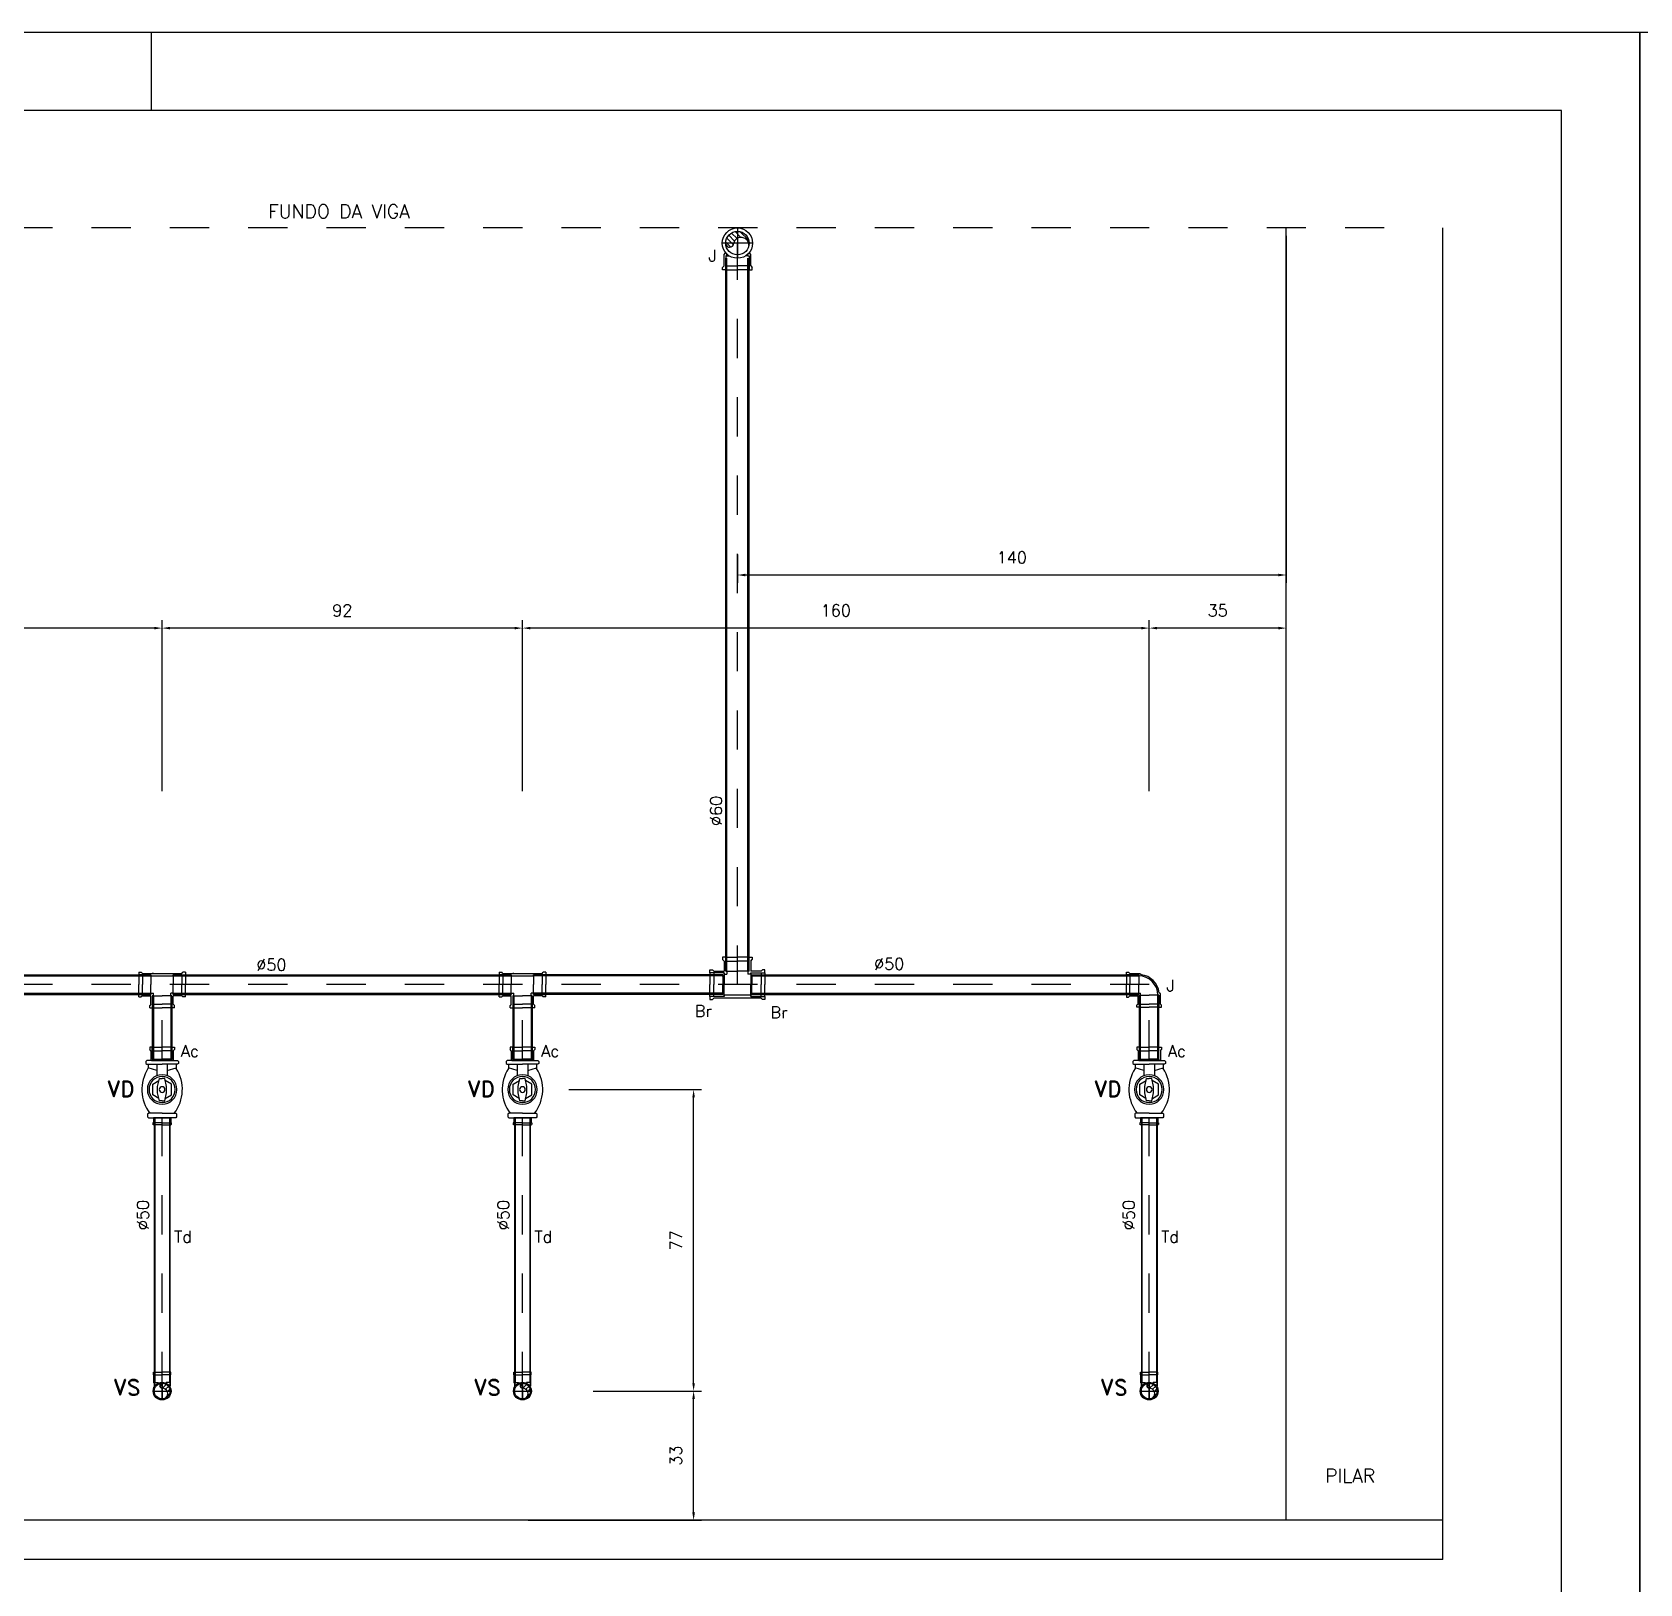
# Model space of a CAD drawing. Header units: millimetres. Extents: x -2485 to 3289, y -257 to 1952.
# Drawn here: x 12.515 to 16.62, y 23.057 to 27.02 of the extents above; entities that cross this region are included whole.
import ezdxf

# ---------------------------------------------------------------- set-up
doc = ezdxf.new("R2010")
doc.units = ezdxf.units.MM
doc.header["$LTSCALE"] = 0.3
for name, pattern in [('CONTINUO', [0]), ('HID', [0.37, 0.07, -0.1, 0.03, -0.1, 0.07]), ('HIDDEN2', [0.1875, 0.125, -0.0625])]:
    doc.linetypes.add(name, pattern=pattern)
for name, color, linetype in [('AF', 4, 'Continuous'), ('detalhes esgoto', 1, 'HID'), ('PAREDE', 7, 'CONTINUO'), ('PILAR', 2, 'Continuous'), ('PROJEÇÃO', 11, 'HIDDEN2'), ('TEX', 11, 'Continuous'), ('TEXTO', 3, 'Continuous'), ('TUB', 1, 'Continuous'), ('VISTAS', 1, 'Continuous')]:
    doc.layers.add(name, color=color, linetype=linetype)
doc.styles.add('ROMAND', font='romand')
doc.styles.add('ROMANS', font='romans.shx', dxfattribs={"height": 0.03})
doc.dimstyles.new('20', dxfattribs={"dimtxt": 0.03, "dimasz": 0.02, "dimexe": 0.02, "dimexo": 0.02, "dimgap": 0.03, "dimtad": 1, "dimdec": 3, "dimlfac": 100, "dimdsep": 46, "dimtxsty": 'ROMANS', "dimcen": 0.02, "dimclrd": 11, "dimclre": 11, "dimclrt": 3, "dimadec": 0, "dimazin": 0, "dimtfac": 3.333333, "dimtdec": 3, "dimtix": 1, "dimtmove": 2, "dimatfit": 3, "dimfxl": 0, "dimtolj": 1, "dimarcsym": 0})

# ---------------------------------------------------------------- blocks, each defined once
blk = doc.blocks.new('J90A50')
at = {"layer": 'AF', "color": 3}
for p, q in [((0.0239, 0.0285), (0.0208, 0.0254)), ((0.0497, 0.0285), (0.0239, 0.0285)), ((0.0267, 0.025), (0.058, 0.025)), ((0.0267, 0.025), (0.0267, 0)), ((0.0497, 0.0285), (0.0528, 0.0317)), ((0.0497, 0.025), (0.0497, 0)), ((0.0497, -0.025), (0.0497, 0)), ((0.058, 0.0317), (0.0528, 0.0317)), ((0.058, 0.025), (0.058, 0.0317)), ((0.058, 0.025), (0.058, 0)), ((0.058, -0.025), (0.058, 0)), ((-0.0285, -0.0239), (-0.0254, -0.0208)), ((-0.0285, -0.0497), (-0.0285, -0.0239)), ((-0.025, -0.0267), (-0.025, -0.058)), ((-0.025, -0.0267), (0, -0.0267)), ((0.025, -0.0267), (0, -0.0267)), ((0.0222, -0.0267), (0.0222, -0.0222)), ((0.0267, -0.0222), (0.0222, -0.0222)), ((0.025, -0.0267), (0.025, -0.058)), ((0.0267, -0.025), (0.0267, 0)), ((0.0267, -0.025), (0.058, -0.025)), ((0.0497, -0.0285), (0.0285, -0.0285)), ((0.0285, -0.0497), (0.0285, -0.0285)), ((0.0497, -0.0285), (0.0528, -0.0317)), ((0.058, -0.0317), (0.0528, -0.0317)), ((0.058, -0.025), (0.058, -0.0317)), ((-0.0285, -0.0497), (-0.0317, -0.0528)), ((-0.0317, -0.058), (-0.0317, -0.0528)), ((-0.025, -0.058), (-0.0317, -0.058)), ((-0.025, -0.0497), (0, -0.0497)), ((-0.025, -0.058), (0, -0.058)), ((0.025, -0.0497), (0, -0.0497)), ((0.025, -0.058), (0, -0.058)), ((0.025, -0.058), (0.0317, -0.058)), ((0.0285, -0.0497), (0.0317, -0.0528)), ((0.0317, -0.058), (0.0317, -0.0528))]:
    blk.add_line(p, q, dxfattribs=at)
for radius, start, end in [(0.0524, 96.4316, 173.5684), (0.0489, 90, 180)]:
    blk.add_arc((0.0267, -0.0267), radius, start, end, dxfattribs=at)
blk = doc.blocks.new('ADC50')
at = {"layer": 'AF', "color": 3}
for p, q in [((0.0021, 0.0285), (0, 0.0264)), ((0, 0.0264), (0, 0)), ((0.0035, 0.025), (0, 0.0215)), ((0, -0.0264), (0, 0)), ((0.0251, 0.0285), (0.0021, 0.0285)), ((0.0035, 0.025), (0.0345, 0.025)), ((0.0035, 0.025), (0.0035, 0)), ((0.0035, -0.025), (0.0035, 0)), ((0.0251, 0.0285), (0.0281, 0.0315)), ((0.0251, 0.025), (0.0251, 0)), ((0.0251, -0.025), (0.0251, 0)), ((0.0345, 0.0315), (0.0281, 0.0315)), ((0.0345, 0.025), (0.0345, 0.0315)), ((0.0345, 0.025), (0.0345, 0)), ((0.0345, -0.025), (0.0345, 0)), ((0.0035, -0.025), (0, -0.0215)), ((0.0021, -0.0285), (0, -0.0264)), ((0.0251, -0.0285), (0.0021, -0.0285)), ((0.0035, -0.025), (0.0345, -0.025)), ((0.0251, -0.0285), (0.0281, -0.0315)), ((0.0345, -0.0315), (0.0281, -0.0315)), ((0.0345, -0.025), (0.0345, -0.0315))]:
    blk.add_line(p, q, dxfattribs=at)
blk = doc.blocks.new('40T')
at = {"layer": 'TUB', "color": 1, "linetype": 'Continuous'}
for p, q in [((-0.0227, 0), (0.0227, 0)), ((0, -0.0227), (0, 0.0227))]:
    blk.add_line(p, q, dxfattribs=at)
at = {"layer": 'TUB', "color": 7}
for p, q in [((-0.0057, 0.0111), (0.003, 0.0198)), ((0.0011, 0.0074), (0.0107, 0.0169)), ((0.0088, 0.0044), (0.0162, 0.0118)), ((0.0133, -0.0017), (0.0195, 0.0045)), ((0.0133, -0.0123), (0.0188, -0.0068))]:
    blk.add_line(p, q, dxfattribs=at)
at = {"layer": 'TUB', "color": 4}
for radius in [0.0227, 0.02]:
    blk.add_circle((0, 0), radius, dxfattribs=at)
for centre, radius, start, end in [((0, 0.0137), 0.0063, 90, 270), ((0, -0.0069), 0.0143, 311.815, 90.1096)]:
    blk.add_arc(centre, radius, start, end, dxfattribs=at)
blk = doc.blocks.new('v50')
at = {"layer": 'AF', "color": 4}
for p, q in [((-0.0416, 0.0718), (-0.0394, 0.0739)), ((-0.0416, 0.0718), (-0.0416, 0.0665)), ((-0.0416, 0.0665), (-0.0394, 0.0644)), ((0, 0.0739), (-0.0394, 0.0739)), ((-0.0394, 0.0644), (0, 0.0644)), ((-0.036, 0.0644), (-0.036, 0.0533)), ((-0.0133, 0.0489), (-0.036, 0.0556)), ((-0.0133, 0.0644), (-0.0133, 0.0353)), ((0, 0.0739), (0.0394, 0.0739)), ((0.0394, 0.0644), (0, 0.0644)), ((0.0133, 0.0644), (0.0133, 0.0353)), ((0.0133, 0.0489), (0.036, 0.0556)), ((0.036, 0.0644), (0.036, 0.0533)), ((0.0416, 0.0718), (0.0394, 0.0739)), ((0.0416, 0.0665), (0.0394, 0.0644)), ((0.0416, 0.0718), (0.0416, 0.0665)), ((-0.037, -0.0623), (-0.0351, -0.0604)), ((-0.037, -0.0623), (-0.037, -0.07)), ((-0.037, -0.07), (-0.0351, -0.0719)), ((0, -0.0604), (-0.0351, -0.0604)), ((-0.0351, -0.0719), (0, -0.0719)), ((-0.022, -0.0719), (-0.022, -0.085)), ((0, -0.0719), (-0.022, -0.0719)), ((0, -0.0604), (0.0351, -0.0604)), ((0.0351, -0.0719), (0, -0.0719)), ((0, -0.0719), (0.022, -0.0719)), ((0.022, -0.0719), (0.022, -0.085)), ((0.037, -0.0623), (0.0351, -0.0604)), ((0.037, -0.07), (0.0351, -0.0719)), ((0.037, -0.0623), (0.037, -0.07)), ((-0.022, -0.085), (-0.0235, -0.0853)), ((-0.0235, -0.0853), (-0.0235, -0.0897)), ((-0.022, -0.09), (-0.0235, -0.0897)), ((0, -0.085), (-0.022, -0.085)), ((0, -0.09), (-0.022, -0.09)), ((0, -0.085), (0.022, -0.085)), ((0, -0.09), (0.022, -0.09)), ((0.022, -0.085), (0.0235, -0.0853)), ((0.022, -0.09), (0.0235, -0.0897)), ((0.0235, -0.0853), (0.0235, -0.0897))]:
    blk.add_line(p, q, dxfattribs=at)
for points in [[(-0.0081, -0.0227), (-0.0237, -0.0137), (-0.0237, 0.0137), (-0.008, 0.0228)], [(0, -0.0286), (-0.0068, -0.0286), (-0.0114, -0.0084), (-0.0114, -0.0002), (-0.0114, 0.008), (-0.0068, 0.0282), (0, 0.0282)], [(0, -0.0286), (0.0068, -0.0286), (0.0114, -0.0084), (0.0114, -0.0002), (0.0114, 0.008), (0.0068, 0.0282), (0, 0.0282)], [(0.0081, -0.0227), (0.0237, -0.0137), (0.0237, 0.0137), (0.008, 0.0228)]]:
    blk.add_lwpolyline(points, dxfattribs=at)
for centre, radius, start, end in [((0.0468, 0), 0.0985, 147.2573, 217.826), ((-0.0468, 0), 0.0985, 322.174, 32.7427), ((0, 0), 0.0377, 90, 270), ((0, 0), 0.0334, 90, 270), ((0, 0), 0.00723, 90, 270), ((0, 0), 0.0377, 270, 90), ((0, 0), 0.0334, 270, 90), ((0, 0), 0.00723, 270, 90)]:
    blk.add_arc(centre, radius, start, end, dxfattribs=at)
blk = doc.blocks.new('T50')
at = {"layer": 'AF', "color": 3}
for p, q in [((-0.0315, 0.0595), (-0.0315, 0.0531)), ((-0.0315, 0.0595), (0, 0.0595)), ((-0.0285, 0.0501), (-0.0315, 0.0531)), ((-0.0285, -0.0501), (-0.0285, 0.0501)), ((-0.025, 0.0285), (-0.025, 0.0595)), ((-0.025, 0.0501), (-0.0162, 0.0501)), ((-0.0162, 0.0501), (0, 0.0501)), ((0.0315, 0.0595), (0, 0.0595)), ((0.0162, 0.0501), (0, 0.0501)), ((0.025, 0.0501), (0.0162, 0.0501)), ((0.025, 0.0285), (0.025, 0.0595)), ((0.0285, 0.0501), (0.0315, 0.0531)), ((0.0285, 0.0501), (0.0285, 0.0285)), ((0.0315, 0.0595), (0.0315, 0.0531)), ((-0.0285, 0.022), (-0.0285, 0.025)), ((-0.022, 0.0285), (-0.025, 0.0285)), ((-0.025, 0.0285), (0, 0.0285)), ((-0.022, -0.0285), (-0.022, 0.0285)), ((0.025, 0.0285), (0, 0.0285)), ((0.022, 0.0285), (0.022, 0.022)), ((0.022, 0.0285), (0.025, 0.0285)), ((0.0285, 0.022), (0.022, 0.022)), ((0.0501, 0.0285), (0.0285, 0.0285)), ((0.0285, 0.025), (0.0595, 0.025)), ((0.0285, 0.022), (0.0285, 0.025)), ((0.0285, 0.025), (0.0285, 0)), ((0.0501, 0.0285), (0.0531, 0.0315)), ((0.0501, 0.025), (0.0501, 0.0162)), ((0.0501, 0.0162), (0.0501, 0)), ((0.0595, 0.0315), (0.0531, 0.0315)), ((0.0595, 0.0315), (0.0595, 0)), ((-0.0285, -0.022), (-0.0285, -0.025)), ((-0.025, -0.0285), (-0.025, -0.0595)), ((-0.025, -0.0285), (0, -0.0285)), ((-0.022, -0.0285), (-0.025, -0.0285)), ((0.025, -0.0285), (0, -0.0285)), ((0.022, -0.0285), (0.022, -0.022)), ((0.0285, -0.022), (0.022, -0.022)), ((0.022, -0.0285), (0.025, -0.0285)), ((0.025, -0.0285), (0.025, -0.0595)), ((0.0285, -0.025), (0.0285, 0)), ((0.0285, -0.022), (0.0285, -0.025)), ((0.0285, -0.025), (0.0595, -0.025)), ((0.0285, -0.0501), (0.0285, -0.0285)), ((0.0501, -0.0285), (0.0285, -0.0285)), ((0.0501, -0.0162), (0.0501, 0)), ((0.0501, -0.025), (0.0501, -0.0162)), ((0.0501, -0.0285), (0.0531, -0.0315)), ((0.0595, -0.0315), (0.0531, -0.0315)), ((0.0595, -0.0315), (0.0595, 0)), ((-0.0285, -0.0501), (-0.0315, -0.0531)), ((-0.0315, -0.0595), (-0.0315, -0.0531)), ((-0.0315, -0.0595), (0, -0.0595)), ((-0.025, -0.0501), (-0.0162, -0.0501)), ((-0.0162, -0.0501), (0, -0.0501)), ((0.0162, -0.0501), (0, -0.0501)), ((0.0315, -0.0595), (0, -0.0595)), ((0.025, -0.0501), (0.0162, -0.0501)), ((0.0285, -0.0501), (0.0315, -0.0531)), ((0.0315, -0.0595), (0.0315, -0.0531))]:
    blk.add_line(p, q, dxfattribs=at)
blk = doc.blocks.new('60')
at = {"layer": 'TEX', "color": 9, "style": 'ROMANS'}
blk.add_text('%%c60', height=0.03, dxfattribs=at).set_placement((0, 0))
blk = doc.blocks.new('50')
at = {"layer": 'TEX', "color": 9, "style": 'ROMANS'}
blk.add_text('%%c50', height=0.03, dxfattribs=at).set_placement((0, 0))
blk = doc.blocks.new('*D192')
at = {"layer": 'TEX', "color": 11, "lineweight": -2}
for p, q in [((15.3673, 25.0814), (15.3673, 25.5178)), ((15.6973, 25.4978), (15.3873, 25.4978)), ((15.7173, 25.2005), (15.7173, 25.5178))]:
    blk.add_line(p, q, dxfattribs=at)
at = {"layer": 'TEX', "color": 11}
for points in [[(15.3873, 25.5011), (15.3873, 25.4945), (15.3673, 25.4978)], [(15.6973, 25.5011), (15.6973, 25.4945), (15.7173, 25.4978)]]:
    blk.add_solid(points, dxfattribs=at)
at = {"layer": 'TEX', "color": 3, "insert": (15.5423, 25.5428), "char_height": 0.03, "attachment_point": 5, "style": 'ROMANS'}
blk.add_mtext('\\A1;35', dxfattribs=at)
blk = doc.blocks.new('*D193')
at = {"layer": 'TEX', "color": 11, "lineweight": -2}
for p, q in [((13.7673, 25.0814), (13.7673, 25.5178)), ((15.3473, 25.4978), (13.7873, 25.4978)), ((15.3673, 25.0814), (15.3673, 25.5178))]:
    blk.add_line(p, q, dxfattribs=at)
at = {"layer": 'TEX', "color": 11}
for points in [[(13.7873, 25.5011), (13.7873, 25.4945), (13.7673, 25.4978)], [(15.3473, 25.5011), (15.3473, 25.4945), (15.3673, 25.4978)]]:
    blk.add_solid(points, dxfattribs=at)
at = {"layer": 'TEX', "color": 3, "insert": (14.5673, 25.5428), "char_height": 0.03, "attachment_point": 5, "style": 'ROMANS'}
blk.add_mtext('\\A1;160', dxfattribs=at)
blk = doc.blocks.new('*D194')
at = {"layer": 'TEX', "color": 11, "lineweight": -2}
for p, q in [((12.8473, 25.0814), (12.8473, 25.5178)), ((13.7473, 25.4978), (12.8673, 25.4978)), ((13.7673, 25.0814), (13.7673, 25.5178))]:
    blk.add_line(p, q, dxfattribs=at)
at = {"layer": 'TEX', "color": 11}
for points in [[(12.8673, 25.5011), (12.8673, 25.4945), (12.8473, 25.4978)], [(13.7473, 25.5011), (13.7473, 25.4945), (13.7673, 25.4978)]]:
    blk.add_solid(points, dxfattribs=at)
at = {"layer": 'TEX', "color": 3, "insert": (13.3073, 25.5428), "char_height": 0.03, "attachment_point": 5, "style": 'ROMANS'}
blk.add_mtext('\\A1;92', dxfattribs=at)
blk = doc.blocks.new('*D195')
at = {"layer": 'TEX', "color": 11, "lineweight": -2}
for p, q in [((11.9273, 25.0814), (11.9273, 25.5178)), ((12.8273, 25.4978), (11.9473, 25.4978)), ((12.8473, 25.0814), (12.8473, 25.5178))]:
    blk.add_line(p, q, dxfattribs=at)
at = {"layer": 'TEX', "color": 11}
for points in [[(11.9473, 25.5011), (11.9473, 25.4945), (11.9273, 25.4978)], [(12.8273, 25.5011), (12.8273, 25.4945), (12.8473, 25.4978)]]:
    blk.add_solid(points, dxfattribs=at)
at = {"layer": 'TEX', "color": 3, "insert": (12.3873, 25.5428), "char_height": 0.03, "attachment_point": 5, "style": 'ROMANS'}
blk.add_mtext('\\A1;92', dxfattribs=at)
blk = doc.blocks.new('*D197')
at = {"layer": 'TEX', "color": 11, "lineweight": -2}
for p, q in [((13.948, 23.5495), (14.2242, 23.5495)), ((14.2042, 23.2395), (14.2042, 23.5295)), ((13.7822, 23.2195), (14.2242, 23.2195))]:
    blk.add_line(p, q, dxfattribs=at)
at = {"layer": 'TEX', "color": 11}
for points in [[(14.2009, 23.5295), (14.2075, 23.5295), (14.2042, 23.5495)], [(14.2009, 23.2395), (14.2075, 23.2395), (14.2042, 23.2195)]]:
    blk.add_solid(points, dxfattribs=at)
at = {"layer": 'TEX', "color": 3, "insert": (14.1592, 23.3845), "char_height": 0.03, "attachment_point": 5, "rotation": 90, "style": 'ROMANS'}
blk.add_mtext('\\A1;33', dxfattribs=at)
blk = doc.blocks.new('*D198')
at = {"layer": 'TEX', "color": 11, "lineweight": -2}
for p, q in [((13.8858, 24.3195), (14.2242, 24.3195)), ((14.2042, 23.5695), (14.2042, 24.2995)), ((13.948, 23.5495), (14.2242, 23.5495))]:
    blk.add_line(p, q, dxfattribs=at)
at = {"layer": 'TEX', "color": 11}
for points in [[(14.2009, 24.2995), (14.2075, 24.2995), (14.2042, 24.3195)], [(14.2009, 23.5695), (14.2075, 23.5695), (14.2042, 23.5495)]]:
    blk.add_solid(points, dxfattribs=at)
at = {"layer": 'TEX', "color": 3, "insert": (14.1592, 23.9345), "char_height": 0.03, "attachment_point": 5, "rotation": 90, "style": 'ROMANS'}
blk.add_mtext('\\A1;77', dxfattribs=at)
blk = doc.blocks.new('60at')
at = {"layer": 'AF', "color": 1}
for p, q in [((0.0387, 0), (-0.0387, 0)), ((0, 0.0387), (0, -0.0387))]:
    blk.add_line(p, q, dxfattribs=at)
at = {"layer": 'AF', "color": 7}
for p, q in [((-0.0171, -0.0101), (-0.0299, 0.0027)), ((-0.0103, -0.0042), (-0.0272, 0.0127)), ((-0.0072, 0.0054), (-0.0221, 0.0203)), ((-0.0009, 0.0118), (-0.0151, 0.0259)), ((0.0088, 0.0148), (-0.0058, 0.0294)), ((0.0291, 0.0072), (0.0072, 0.0291))]:
    blk.add_line(p, q, dxfattribs=at)
at = {"layer": 'AF', "color": 3}
for radius in [0.0387, 0.03]:
    blk.add_circle((0, 0), radius, dxfattribs=at)
at = {"layer": 'AF', "color": 7}
for centre, radius, start, end in [((-0.0199, 0), 0.0105, 270, 0), ((0.0097, -0.005), 0.0198, 358.5128, 165.498), ((-0.0199, 0), 0.0105, 198.8769, 270)]:
    blk.add_arc(centre, radius, start, end, dxfattribs=at)
blk = doc.blocks.new('J90A60T')
at = {"layer": 'AF', "color": 3}
for p, q in [((0.025, 0.0305), (0.0238, 0.0305)), ((0.0287, 0.0342), (0.025, 0.0305)), ((0.032, 0.0267), (0.028, 0.0267)), ((0.058, 0.0342), (0.0287, 0.0342)), ((0.032, 0.03), (0.068, 0.03)), ((0.032, 0.0267), (0.032, 0.03)), ((0.032, 0.0267), (0.032, 0.0218)), ((0.058, 0.0342), (0.0618, 0.038)), ((0.058, 0.03), (0.058, 0)), ((0.058, -0.03), (0.058, 0)), ((0.068, 0.038), (0.0618, 0.038)), ((0.068, 0.03), (0.068, 0.038)), ((0.068, 0.03), (0.068, 0)), ((0.068, -0.03), (0.068, 0)), ((0.025, -0.0305), (0.0238, -0.0305)), ((0.0287, -0.0342), (0.025, -0.0305)), ((0.032, -0.0267), (0.028, -0.0267)), ((0.058, -0.0342), (0.0287, -0.0342)), ((0.032, -0.0267), (0.032, -0.0218)), ((0.032, -0.0267), (0.032, -0.03)), ((0.032, -0.03), (0.068, -0.03)), ((0.058, -0.0342), (0.0618, -0.038)), ((0.068, -0.038), (0.0618, -0.038)), ((0.068, -0.03), (0.068, -0.038))]:
    blk.add_line(p, q, dxfattribs=at)
at = {"layer": 'AF', "rotation": 90}
blk.add_blockref('60at', (0, 0), dxfattribs=at)
blk = doc.blocks.new('T60')
at = {"layer": 'AF', "color": 3}
for p, q in [((-0.03, 0.07025), (-0.038, 0.07025)), ((-0.038, 0.07025), (-0.038, 0.064)), ((-0.03425, 0.06025), (-0.038, 0.064)), ((-0.03425, -0.06025), (-0.03425, 0.06025)), ((-0.03, 0.03425), (-0.03, 0.07025)), ((-0.03, 0.07025), (0, 0.07025)), ((-0.03, 0.06025), (0, 0.06025)), ((0.03, 0.07025), (0, 0.07025)), ((0.03, 0.06025), (0, 0.06025)), ((0.03, 0.07025), (0.038, 0.07025)), ((0.03, 0.03425), (0.03, 0.07025)), ((0.03425, 0.06025), (0.038, 0.064)), ((0.03425, 0.06025), (0.03425, 0.03425)), ((0.038, 0.07025), (0.038, 0.064)), ((-0.03, 0.03425), (0, 0.03425)), ((-0.0267, -0.03425), (-0.0267, 0.03425)), ((0.03, 0.03425), (0, 0.03425)), ((0.0267, 0.03425), (0.0267, 0.0267)), ((0.03425, 0.0267), (0.0267, 0.0267)), ((0.06025, 0.03425), (0.03425, 0.03425)), ((0.03425, 0.03), (0.03425, 0)), ((0.03425, 0.03), (0.07025, 0.03)), ((0.06025, 0.03425), (0.064, 0.038)), ((0.06025, 0.03), (0.06025, 0)), ((0.07025, 0.038), (0.064, 0.038)), ((0.07025, 0.03), (0.07025, 0.038)), ((0.07025, 0.03), (0.07025, 0)), ((-0.03, -0.03425), (0, -0.03425)), ((-0.03, -0.03425), (-0.03, -0.07025)), ((0.03, -0.03425), (0, -0.03425)), ((0.03425, -0.0267), (0.0267, -0.0267)), ((0.0267, -0.03425), (0.0267, -0.0267)), ((0.03, -0.03425), (0.03, -0.07025)), ((0.03425, -0.03), (0.03425, 0)), ((0.03425, -0.03), (0.07025, -0.03)), ((0.06025, -0.03425), (0.03425, -0.03425)), ((0.03425, -0.06025), (0.03425, -0.03425)), ((0.06025, -0.03), (0.06025, 0)), ((0.06025, -0.03425), (0.064, -0.038)), ((0.07025, -0.038), (0.064, -0.038)), ((0.07025, -0.03), (0.07025, 0)), ((0.07025, -0.03), (0.07025, -0.038)), ((-0.03425, -0.06025), (-0.038, -0.064)), ((-0.038, -0.07025), (-0.038, -0.064)), ((-0.03, -0.07025), (-0.038, -0.07025)), ((-0.03, -0.06025), (0, -0.06025)), ((-0.03, -0.07025), (0, -0.07025)), ((0.03, -0.06025), (0, -0.06025)), ((0.03, -0.07025), (0, -0.07025)), ((0.03, -0.07025), (0.038, -0.07025)), ((0.03425, -0.06025), (0.038, -0.064)), ((0.038, -0.07025), (0.038, -0.064))]:
    blk.add_line(p, q, dxfattribs=at)
blk = doc.blocks.new('BR60X50')
at = {"layer": 'AF', "color": 3}
for p, q in [((0, 0.03), (0.036, 0.03)), ((0, 0.0264), (0, 0.03)), ((0, 0.03), (0, 0)), ((0, -0.03), (0, 0)), ((0.00288, 0.02112), (0.00012, 0.02112)), ((0.00288, 0.025), (0.036, 0.025)), ((0.00288, 0.025), (0.00288, 0)), ((0.00288, 0.02112), (0.00288, 0.025)), ((0.00288, -0.025), (0.00288, 0)), ((0.036, 0.03), (0.036, 0)), ((0, -0.0264), (0, -0.03)), ((0, -0.03), (0.036, -0.03)), ((0.00288, -0.02112), (0.00012, -0.02112)), ((0.00288, -0.02112), (0.00288, -0.025)), ((0.00288, -0.025), (0.036, -0.025)), ((0.036, -0.03), (0.036, 0))]:
    blk.add_line(p, q, dxfattribs=at)
blk = doc.blocks.new('*D216')
at = {"layer": 'VISTAS', "color": 11, "lineweight": -2}
for p, q in [((15.7173, 26.4995), (15.7173, 25.6134)), ((14.3161, 25.6856), (14.3161, 25.6134)), ((15.6973, 25.6334), (14.3361, 25.6334))]:
    blk.add_line(p, q, dxfattribs=at)
at = {"layer": 'VISTAS', "color": 11}
for points in [[(14.3361, 25.6367), (14.3361, 25.63), (14.3161, 25.6334)], [(15.6973, 25.6367), (15.6973, 25.63), (15.7173, 25.6334)]]:
    blk.add_solid(points, dxfattribs=at)
at = {"layer": 'VISTAS', "color": 3, "insert": (15.0167, 25.6784), "char_height": 0.03, "attachment_point": 5, "style": 'ROMANS'}
blk.add_mtext('\\A1;140', dxfattribs=at)

msp = doc.modelspace()

# ---------------------------------------------------------------- linework, layer by layer
at = {"color": 4, "linetype": 'Continuous'}
for p, q in [((0, 27.019655), (16.62, 27.019655)), ((16.62, 15.339655), (16.62, 27.019655)), ((16.62, 27.019655), (33.24, 27.019655)), ((16.62, 27.019655), (16.62, 15.339655))]:
    msp.add_line(p, q, dxfattribs=at)
at = {"color": 5, "linetype": 'Continuous'}
msp.add_line((12.82, 26.819655), (12.82, 27.019655), dxfattribs=at)
at = {"color": 12, "linetype": 'Continuous'}
for p, q in [((16.42, 26.819655), (0.5, 26.819655)), ((16.42, 15.539655), (16.42, 26.819655))]:
    msp.add_line(p, q, dxfattribs=at)
at = {"layer": 'AF', "color": 1, "linetype": 'HID'}
for p, q in [((15.367283, 24.396942), (15.367283, 24.587442)), ((12.847283, 23.549542), (12.847283, 24.247633)), ((12.847283, 23.549542), (12.847283, 24.247633)), ((13.767283, 23.549541), (13.767283, 24.247632)), ((13.767283, 23.549541), (13.767283, 24.247632)), ((15.367283, 23.549546), (15.367283, 24.247638)), ((15.367283, 23.549546), (15.367283, 24.247638))]:
    msp.add_line(p, q, dxfattribs=at)
at = {"layer": 'AF', "color": 4}
for p, q in [((12.827283, 24.247633), (12.827283, 23.571542)), ((12.827283, 24.247633), (12.827283, 23.571542)), ((12.828483, 24.247633), (12.828483, 23.571542)), ((12.828483, 24.247633), (12.828483, 23.571542)), ((12.866083, 24.247633), (12.866083, 23.571542)), ((12.866083, 24.247633), (12.866083, 23.571542)), ((12.867283, 24.247633), (12.867283, 23.571542)), ((12.867283, 24.247633), (12.867283, 23.571542)), ((13.747283, 24.247632), (13.747283, 23.571541)), ((13.747283, 24.247632), (13.747283, 23.571541)), ((13.748483, 24.247632), (13.748483, 23.571541)), ((13.748483, 24.247632), (13.748483, 23.571541)), ((13.786083, 24.247632), (13.786083, 23.571541)), ((13.786083, 24.247632), (13.786083, 23.571541)), ((13.787283, 24.247632), (13.787283, 23.571541)), ((13.787283, 24.247632), (13.787283, 23.571541)), ((15.347283, 24.247638), (15.347283, 23.571546)), ((15.347283, 24.247638), (15.347283, 23.571546)), ((15.348483, 24.247638), (15.348483, 23.571546)), ((15.348483, 24.247638), (15.348483, 23.571546)), ((15.386083, 24.247638), (15.386083, 23.571546)), ((15.386083, 24.247638), (15.386083, 23.571546)), ((15.387283, 24.247638), (15.387283, 23.571546)), ((15.387283, 24.247638), (15.387283, 23.571546)), ((12.824883, 23.591347), (12.824883, 23.597542)), ((12.824883, 23.591347), (12.824883, 23.597542)), ((12.826083, 23.590542), (12.824883, 23.591347)), ((12.826083, 23.590542), (12.824883, 23.591347)), ((12.826083, 23.570342), (12.826083, 23.590542)), ((12.826083, 23.570342), (12.826083, 23.590542)), ((12.826683, 23.569542), (12.826083, 23.570342)), ((12.826683, 23.569542), (12.826083, 23.570342)), ((12.826683, 23.569542), (12.826683, 23.562291)), ((12.826683, 23.569542), (12.826683, 23.562291)), ((12.827283, 23.571542), (12.827283, 23.597542)), ((12.827283, 23.571542), (12.827283, 23.597542)), ((12.827283, 23.571542), (12.827883, 23.571542)), ((12.827283, 23.571542), (12.827883, 23.571542)), ((12.827883, 23.571542), (12.827883, 23.569542)), ((12.827883, 23.571542), (12.827883, 23.569542)), ((12.827883, 23.569542), (12.827883, 23.564052)), ((12.827883, 23.569542), (12.827883, 23.564052)), ((12.866683, 23.571542), (12.866683, 23.569542)), ((12.867283, 23.571542), (12.866683, 23.571542)), ((12.867283, 23.571542), (12.866683, 23.571542)), ((12.866683, 23.571542), (12.866683, 23.569542)), ((12.866683, 23.569542), (12.866683, 23.564052)), ((12.866683, 23.569542), (12.866683, 23.564052)), ((12.867283, 23.571542), (12.867283, 23.597542)), ((12.867283, 23.571542), (12.867283, 23.597542)), ((12.867883, 23.569542), (12.868483, 23.570342)), ((12.867883, 23.569542), (12.868483, 23.570342)), ((12.867883, 23.569542), (12.867883, 23.562291)), ((12.867883, 23.569542), (12.867883, 23.562291)), ((12.868483, 23.590542), (12.869683, 23.591347)), ((12.868483, 23.590542), (12.869683, 23.591347)), ((12.868483, 23.570342), (12.868483, 23.590542)), ((12.868483, 23.570342), (12.868483, 23.590542)), ((12.869683, 23.591347), (12.869683, 23.597542)), ((12.869683, 23.591347), (12.869683, 23.597542)), ((13.744883, 23.591346), (13.744883, 23.597541)), ((13.744883, 23.591346), (13.744883, 23.597541)), ((13.746083, 23.590541), (13.744883, 23.591346)), ((13.746083, 23.590541), (13.744883, 23.591346)), ((13.746083, 23.570341), (13.746083, 23.590541)), ((13.746083, 23.570341), (13.746083, 23.590541)), ((13.746683, 23.569541), (13.746083, 23.570341)), ((13.746683, 23.569541), (13.746083, 23.570341)), ((13.746683, 23.569541), (13.746683, 23.56229)), ((13.746683, 23.569541), (13.746683, 23.56229)), ((13.747283, 23.571541), (13.747283, 23.597541)), ((13.747283, 23.571541), (13.747283, 23.597541)), ((13.747283, 23.571541), (13.747883, 23.571541)), ((13.747283, 23.571541), (13.747883, 23.571541)), ((13.747883, 23.571541), (13.747883, 23.569541)), ((13.747883, 23.571541), (13.747883, 23.569541)), ((13.747883, 23.569541), (13.747883, 23.564051)), ((13.747883, 23.569541), (13.747883, 23.564051)), ((13.786683, 23.571541), (13.786683, 23.569541)), ((13.787283, 23.571541), (13.786683, 23.571541)), ((13.787283, 23.571541), (13.786683, 23.571541)), ((13.786683, 23.571541), (13.786683, 23.569541)), ((13.786683, 23.569541), (13.786683, 23.564051)), ((13.786683, 23.569541), (13.786683, 23.564051)), ((13.787283, 23.571541), (13.787283, 23.597541)), ((13.787283, 23.571541), (13.787283, 23.597541)), ((13.787883, 23.569541), (13.788483, 23.570341)), ((13.787883, 23.569541), (13.788483, 23.570341)), ((13.787883, 23.569541), (13.787883, 23.56229)), ((13.787883, 23.569541), (13.787883, 23.56229)), ((13.788483, 23.590541), (13.789683, 23.591346)), ((13.788483, 23.590541), (13.789683, 23.591346)), ((13.788483, 23.570341), (13.788483, 23.590541)), ((13.788483, 23.570341), (13.788483, 23.590541)), ((13.789683, 23.591346), (13.789683, 23.597541)), ((13.789683, 23.591346), (13.789683, 23.597541)), ((15.344883, 23.591351), (15.344883, 23.597546)), ((15.344883, 23.591351), (15.344883, 23.597546)), ((15.346083, 23.590546), (15.344883, 23.591351)), ((15.346083, 23.590546), (15.344883, 23.591351)), ((15.346083, 23.570346), (15.346083, 23.590546)), ((15.346083, 23.570346), (15.346083, 23.590546)), ((15.346683, 23.569546), (15.346083, 23.570346)), ((15.346683, 23.569546), (15.346083, 23.570346)), ((15.346683, 23.569546), (15.346683, 23.562295)), ((15.346683, 23.569546), (15.346683, 23.562295)), ((15.347283, 23.571546), (15.347283, 23.597546)), ((15.347283, 23.571546), (15.347283, 23.597546)), ((15.347283, 23.571546), (15.347883, 23.571546)), ((15.347283, 23.571546), (15.347883, 23.571546)), ((15.347883, 23.571546), (15.347883, 23.569546)), ((15.347883, 23.571546), (15.347883, 23.569546)), ((15.347883, 23.569546), (15.347883, 23.564056)), ((15.347883, 23.569546), (15.347883, 23.564056)), ((15.386683, 23.571546), (15.386683, 23.569546)), ((15.387283, 23.571546), (15.386683, 23.571546)), ((15.387283, 23.571546), (15.386683, 23.571546)), ((15.386683, 23.571546), (15.386683, 23.569546)), ((15.386683, 23.569546), (15.386683, 23.564056)), ((15.386683, 23.569546), (15.386683, 23.564056)), ((15.387283, 23.571546), (15.387283, 23.597546)), ((15.387283, 23.571546), (15.387283, 23.597546)), ((15.387883, 23.569546), (15.388483, 23.570346)), ((15.387883, 23.569546), (15.388483, 23.570346)), ((15.387883, 23.569546), (15.387883, 23.562295)), ((15.387883, 23.569546), (15.387883, 23.562295)), ((15.388483, 23.590546), (15.389683, 23.591351)), ((15.388483, 23.590546), (15.389683, 23.591351)), ((15.388483, 23.570346), (15.388483, 23.590546)), ((15.388483, 23.570346), (15.388483, 23.590546)), ((15.389683, 23.591351), (15.389683, 23.597546)), ((15.389683, 23.591351), (15.389683, 23.597546))]:
    msp.add_line(p, q, dxfattribs=at)
at = {"layer": 'AF', "color": 3}
for p, q in [((12.824883, 23.597542), (12.847283, 23.597542)), ((12.824883, 23.597542), (12.847283, 23.597542)), ((12.827283, 23.590542), (12.847283, 23.590542)), ((12.827283, 23.590542), (12.847283, 23.590542)), ((12.827883, 23.571542), (12.83714, 23.571542)), ((12.827883, 23.571542), (12.83714, 23.571542)), ((12.869683, 23.597542), (12.847283, 23.597542)), ((12.869683, 23.597542), (12.847283, 23.597542)), ((12.867283, 23.590542), (12.847283, 23.590542)), ((12.867283, 23.590542), (12.847283, 23.590542)), ((12.866683, 23.571542), (12.857427, 23.571542)), ((12.866683, 23.571542), (12.857427, 23.571542)), ((13.744883, 23.597541), (13.767283, 23.597541)), ((13.744883, 23.597541), (13.767283, 23.597541)), ((13.747283, 23.590541), (13.767283, 23.590541)), ((13.747283, 23.590541), (13.767283, 23.590541)), ((13.747883, 23.571541), (13.75714, 23.571541)), ((13.747883, 23.571541), (13.75714, 23.571541)), ((13.789683, 23.597541), (13.767283, 23.597541)), ((13.789683, 23.597541), (13.767283, 23.597541)), ((13.787283, 23.590541), (13.767283, 23.590541)), ((13.787283, 23.590541), (13.767283, 23.590541)), ((13.786683, 23.571541), (13.777427, 23.571541)), ((13.786683, 23.571541), (13.777427, 23.571541)), ((15.344883, 23.597546), (15.367283, 23.597546)), ((15.344883, 23.597546), (15.367283, 23.597546)), ((15.347283, 23.590546), (15.367283, 23.590546)), ((15.347283, 23.590546), (15.367283, 23.590546)), ((15.347883, 23.571546), (15.35714, 23.571546)), ((15.347883, 23.571546), (15.35714, 23.571546)), ((15.389683, 23.597546), (15.367283, 23.597546)), ((15.389683, 23.597546), (15.367283, 23.597546)), ((15.387283, 23.590546), (15.367283, 23.590546)), ((15.387283, 23.590546), (15.367283, 23.590546)), ((15.386683, 23.571546), (15.377427, 23.571546)), ((15.386683, 23.571546), (15.377427, 23.571546))]:
    msp.add_line(p, q, dxfattribs=at)
at = {"layer": 'AF', "color": 1, "linetype": 'Continuous'}
for p, q in [((12.847283, 23.572242), (12.847283, 23.526842)), ((13.767283, 23.572241), (13.767283, 23.526841)), ((15.367283, 23.572246), (15.367283, 23.526846))]:
    msp.add_line(p, q, dxfattribs=at)
at = {"layer": 'detalhes esgoto'}
for p, q in [((14.316124, 24.587442), (14.316124, 26.480846)), ((15.367283, 24.587442), (11.007283, 24.587442)), ((12.847283, 24.396938), (12.847283, 24.58744)), ((13.767283, 24.396937), (13.767283, 24.587439))]:
    msp.add_line(p, q, dxfattribs=at)
at = {"layer": 'PAREDE'}
for p, q in [((16.117283, 23.119546), (16.117283, 26.519546)), ((16.117283, 23.219546), (9.762618, 23.219546)), ((16.117283, 23.119546), (9.762618, 23.119546))]:
    msp.add_line(p, q, dxfattribs=at)
at = {"layer": 'PILAR'}
msp.add_line((15.717283, 23.219546), (15.717283, 26.519546), dxfattribs=at)
at = {"layer": 'PROJEÇÃO'}
msp.add_line((15.967283, 26.519546), (9.762618, 26.519546), dxfattribs=at)
at = {"layer": 'TUB', "color": 3}
for p, q in [((14.286124, 24.621692), (14.286124, 26.442146)), ((14.289424, 24.621692), (14.289424, 26.442146)), ((14.342824, 24.621692), (14.342824, 26.442146)), ((14.346124, 24.621692), (14.346124, 26.442146)), ((11.955783, 24.612442), (12.818783, 24.61244)), ((11.955783, 24.609442), (12.818783, 24.60944)), ((12.875783, 24.61244), (13.738783, 24.612442)), ((12.875783, 24.60944), (13.738783, 24.609442)), ((14.278994, 24.612442), (13.795783, 24.612439)), ((14.278994, 24.609442), (13.795783, 24.609439)), ((14.353254, 24.612442), (15.340617, 24.612442)), ((14.353254, 24.609442), (15.340617, 24.609442)), ((11.955783, 24.565442), (12.818783, 24.56544)), ((11.955783, 24.562442), (12.818783, 24.56244)), ((12.822283, 24.55894), (12.822283, 24.396938)), ((12.825283, 24.55894), (12.825283, 24.396938)), ((12.869283, 24.55894), (12.869283, 24.396938)), ((12.872283, 24.55894), (12.872283, 24.396938)), ((12.875783, 24.56544), (13.738783, 24.565442)), ((12.875783, 24.56244), (13.738783, 24.562442)), ((13.742283, 24.558939), (13.742283, 24.393437)), ((13.745283, 24.558939), (13.745283, 24.393437)), ((13.789283, 24.558939), (13.789283, 24.393437)), ((13.792283, 24.558939), (13.792283, 24.393437)), ((14.278994, 24.565442), (13.795783, 24.565439)), ((14.278994, 24.562442), (13.795783, 24.562439)), ((14.353254, 24.565442), (15.340617, 24.565442)), ((14.353254, 24.562442), (15.340617, 24.562442)), ((15.342283, 24.396942), (15.342283, 24.559275)), ((15.345283, 24.396942), (15.345283, 24.559275)), ((15.389283, 24.396942), (15.389283, 24.559275)), ((15.392283, 24.396942), (15.392283, 24.559275))]:
    msp.add_line(p, q, dxfattribs=at)

# ---------------------------------------------------------------- block references
for p in [(12.847283, 24.319542), (13.767283, 24.319541), (15.367283, 24.319546)]:
    msp.add_blockref('v50', p)
at = {"layer": 'AF', "rotation": 90}
for p in [(12.847283, 24.393438), (13.767283, 24.393437), (15.367283, 24.393442)]:
    msp.add_blockref('ADC50', p, dxfattribs=at)
at = {"layer": 'detalhes esgoto', "rotation": 270}
for p in [(12.847283, 24.58744), (13.767283, 24.587439)]:
    msp.add_blockref('T50', p, dxfattribs=at)
at = {"layer": 'TUB', "color": 3, "rotation": 90}
for name, p in [('60', (14.276567, 24.992495)), ('50', (12.81338, 23.960364)), ('50', (13.733412, 23.960364)), ('50', (15.330134, 23.960364))]:
    msp.add_blockref(name, p, dxfattribs=at)
at = {"layer": 'TUB'}
for name, p in [('50', (13.087647, 24.623094)), ('50', (14.665039, 24.625361)), ('40T', (12.847283, 23.549542)), ('40T', (12.847283, 23.549542)), ('40T', (13.767283, 23.549541)), ('40T', (13.767283, 23.549541)), ('40T', (15.367283, 23.549546)), ('40T', (15.367283, 23.549546))]:
    msp.add_blockref(name, p, dxfattribs=at)
at = {"layer": 'TUB', "rotation": 270}
msp.add_blockref('J90A50', (15.367283, 24.587442), dxfattribs=at)
at = {"layer": 'VISTAS', "linetype": 'CONTINUO', "rotation": 270}
msp.add_blockref('J90A60T', (14.316124, 26.480846), dxfattribs=at)
at = {"layer": 'VISTAS'}
for name, p, rotation in [('T60', (14.316124, 24.587442), 90), ('BR60X50', (14.281874, 24.587442), 180)]:
    msp.add_blockref(name, p, dxfattribs=dict(at, rotation=rotation))
msp.add_blockref('BR60X50', (14.350374, 24.587442), dxfattribs=at)

# ---------------------------------------------------------------- texts
at = {"layer": 'TEX', "color": 9}
for s, height, style, p in [('J', 0.03, 'ROMANS', (14.24253, 26.433777)), ('J', 0.03, 'ROMANS', (15.411813, 24.569841)), ('Br', 0.03, 'ROMANS', (14.207288, 24.505081)), ('Br', 0.03, 'ROMANS', (14.400294, 24.501605)), ('Ac', 0.03, 'ROMANS', (12.895006, 24.402729)), ('Ac', 0.03, 'ROMANS', (13.815006, 24.402728)), ('Ac', 0.03, 'ROMANS', (15.415006, 24.402733)), ('Ac', 0.03, 'ROMANS', (15.415006, 24.402733)), ('VD', 0.04, 'ROMAND', (12.706634, 24.3009)), ('VD', 0.04, 'ROMAND', (13.626634, 24.300899)), ('VD', 0.04, 'ROMAND', (15.226634, 24.300904)), ('Td', 0.03, 'ROMANS', (12.877929, 23.928702)), ('Td', 0.03, 'ROMANS', (12.877929, 23.928702)), ('Td', 0.03, 'ROMANS', (13.797929, 23.928701)), ('Td', 0.03, 'ROMANS', (13.797929, 23.928701)), ('Td', 0.03, 'ROMANS', (15.397929, 23.928706)), ('Td', 0.03, 'ROMANS', (15.397929, 23.928706)), ('VS', 0.04, 'ROMAND', (12.723189, 23.538782)), ('VS', 0.04, 'ROMAND', (12.723189, 23.538782)), ('VS', 0.04, 'ROMAND', (13.643189, 23.538781)), ('VS', 0.04, 'ROMAND', (13.643189, 23.538781)), ('VS', 0.04, 'ROMAND', (15.243189, 23.538786)), ('VS', 0.04, 'ROMAND', (15.243189, 23.538786))]:
    msp.add_text(s, height=height, dxfattribs=dict(at, style=style)).set_placement(p)
at = {"layer": 'TEXTO', "style": 'ROMANS'}
for s, p in [('FUNDO DA VIGA', (13.117979, 26.544416)), ('PILAR', (15.816854, 23.31576))]:
    msp.add_text(s, height=0.035, dxfattribs=at).set_placement(p)

# ---------------------------------------------------------------- dimensions: what is measured, and where the dimension line sits
at = {"layer": 'TEX'}
for base, p1, p2, picture, middle in [((11.927283, 25.497805), (12.847283, 25.061357), (11.927283, 25.061358), '*D195', (12.387283, 25.542805)), ((12.847283, 25.497805), (13.767283, 25.061356), (12.847283, 25.061357), '*D194', (13.307283, 25.542805)), ((13.767283, 25.497805), (15.367283, 25.061359), (13.767283, 25.061356), '*D193', (14.567283, 25.542805)), ((15.367283, 25.497805), (15.717283, 25.180523), (15.367283, 25.061359), '*D192', (15.542283, 25.542805))]:
    dim = msp.add_linear_dim(base=base, p1=p1, p2=p2, dimstyle='20', dxfattribs=at)
    dim.commit()
    dim.dimension.update_dxf_attribs({"geometry": picture, "text_midpoint": middle})
for base, p1, p2, picture, middle in [((14.204214, 24.319546), (13.927956, 23.549546), (13.865766, 24.319546), '*D198', (14.159214, 23.934546)), ((14.204214, 23.549546), (13.762231, 23.219546), (13.927956, 23.549546), '*D197', (14.159214, 23.384546))]:
    dim = msp.add_linear_dim(base=base, p1=p1, p2=p2, angle=90, dimstyle='20', dxfattribs=at)
    dim.commit()
    dim.dimension.update_dxf_attribs({"geometry": picture, "text_midpoint": middle})
at = {"layer": 'VISTAS'}
dim = msp.add_linear_dim(base=(14.316124, 25.633372), p1=(15.717283, 26.519546), p2=(14.316124, 25.705569), text='140', dimstyle='20', dxfattribs=at)
dim.commit()
dim.dimension.update_dxf_attribs({"geometry": '*D216', "text_midpoint": (15.016704, 25.678372)})

doc.saveas('drawing.dxf')
